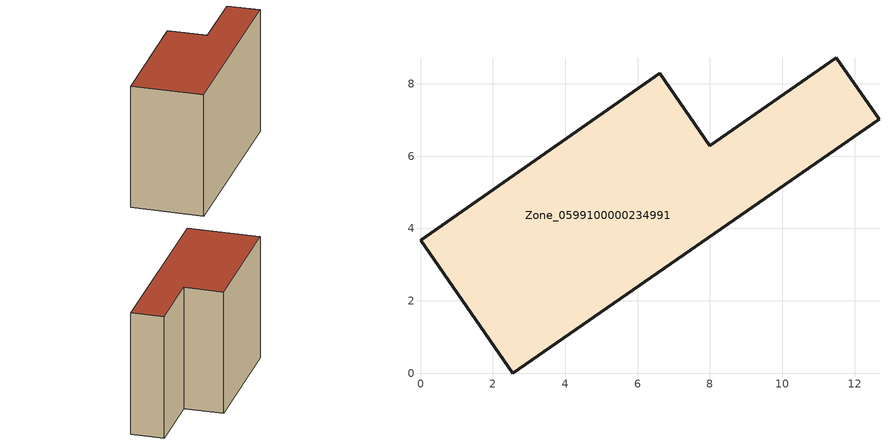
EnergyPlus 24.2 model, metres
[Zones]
Zone_0599100000234991
 floor ground (C_G): 2.55,0 0,3.68 6.61,8.29 8,6.29 11.5,8.72 12.68,7.02 z0
 wall outside (C_F): 2.55,0 12.68,7.02 11.5,8.72 8,6.29 6.61,8.29 0,3.68 2.55,0 z0:7.84
 roof outside (C_R): 0,3.68 2.55,0 12.68,7.02 11.5,8.72 8,6.29 6.61,8.29 z7.84
[BUILDING]
Pand.0599100000234991: North Axis=0; Terrain=City; Loads Convergence Tolerance Value=0.04; Temperature Convergence Tolerance Value=0.4; Solar Distribution=FullExterior; Maximum Number of Warmup Days=25; Minimum Number of Warmup Days=1
[Site:Location]
Rotterdam.The.Hague.AP_ZH_NLD Design_Conditions: Latitude=51.96; Longitude=4.45; Time Zone=1; Elevation=-4.5
[SITE:GROUNDTEMPERATURE:BUILDINGSURFACE]
18, 18, 18, 18, 18, 18, 18, 18, 18, 18, 18, 18
[MATERIAL] Thermal Absorptance=0.9; Solar Absorptance=0.7; Visible Absorptance=0.7
Name | Roughness | Thickness | Conductivity | Density | Specific Heat
G.TI.1946 | MediumSmooth | 0.15 | 1 | 540 | 1210
F.TI.1946 | Rough | 0.3 | 0.857143 | 1920 | 840
R.TI.1946 | MediumRough | 0.2 | 0.1 | 1500 | 1000
[CONSTRUCTION]
C_G: G.TI.1946
C_F: F.TI.1946
C_R: R.TI.1946
[ZONE]
Zone_0599100000234991: Type=1; Multiplier=1; Ceiling Height=Autocalculate; Volume=Autocalculate; Floor Area=autocalculate; Part of Total Floor Area=Yes
[ZONEINFILTRATION:DESIGNFLOWRATE]
Infil_Zone_0599100000234991: Zone or ZoneList or Space or SpaceList=Zone_0599100000234991; Schedule=AlwaysOn; Design Flow Rate Calculation Method=Flow/Area; Flow Rate per Floor Area=0.003; Constant Term Coefficient=1; Temperature Term Coefficient=0; Velocity Term Coefficient=0; Velocity Squared Term Coefficient=0
[HVACTEMPLATE:ZONE:IDEALLOADSAIRSYSTEM]
Zone_0599100000234991: Maximum Heating Supply Air Temperature=50; Minimum Cooling Supply Air Temperature=13; Maximum Heating Supply Air Humidity Ratio=0.0156; Minimum Cooling Supply Air Humidity Ratio=0.0077; Heating Limit=NoLimit; Cooling Limit=NoLimit; Dehumidification Control Type=ConstantSensibleHeatRatio; Cooling Sensible Heat Ratio=0.7; Dehumidification Setpoint=60; Humidification Control Type=None; Humidification Setpoint=30; Outdoor Air Method=None; Outdoor Air Flow Rate per Person=0.00944; Outdoor Air Flow Rate per Zone Floor Area=0; Outdoor Air Flow Rate per Zone=0; Demand Controlled Ventilation Type=None; Outdoor Air Economizer Type=NoEconomizer; Heat Recovery Type=None; Sensible Heat Recovery Effectiveness=0.7; Latent Heat Recovery Effectiveness=0.65
[ZONECONTROL:THERMOSTAT]
ThermostatControl_Zone_0599100000234991: Zone or ZoneList=Zone_0599100000234991; Control Type Schedule=DualSetpointControlType; Control 1=Thermostat_Zone_0599100000234991; Temperature Difference Between Cutout And Setpoint=0
[THERMOSTATSETPOINT:DUALSETPOINT]
Thermostat_Zone_0599100000234991: Heating Setpoint Temperature Schedule=HeatingSetpoint_Zone_0599100000234991; Cooling Setpoint Temperature Schedule=CoolingSetpoint_Zone_0599100000234991
[SCHEDULE:COMPACT]
HeatingSetpoint_Zone_0599100000234991: Through: 12/31, For: AllDays, Until: 24:00, 21
CoolingSetpoint_Zone_0599100000234991: Through: 12/31, For: AllDays, Until: 24:00, 24
DualSetpointControlType: Through: 12/31, For: AllDays, Until: 24:00, 4
AlwaysOn: Through: 12/31, For: AllDays, Until: 24:00, 1
